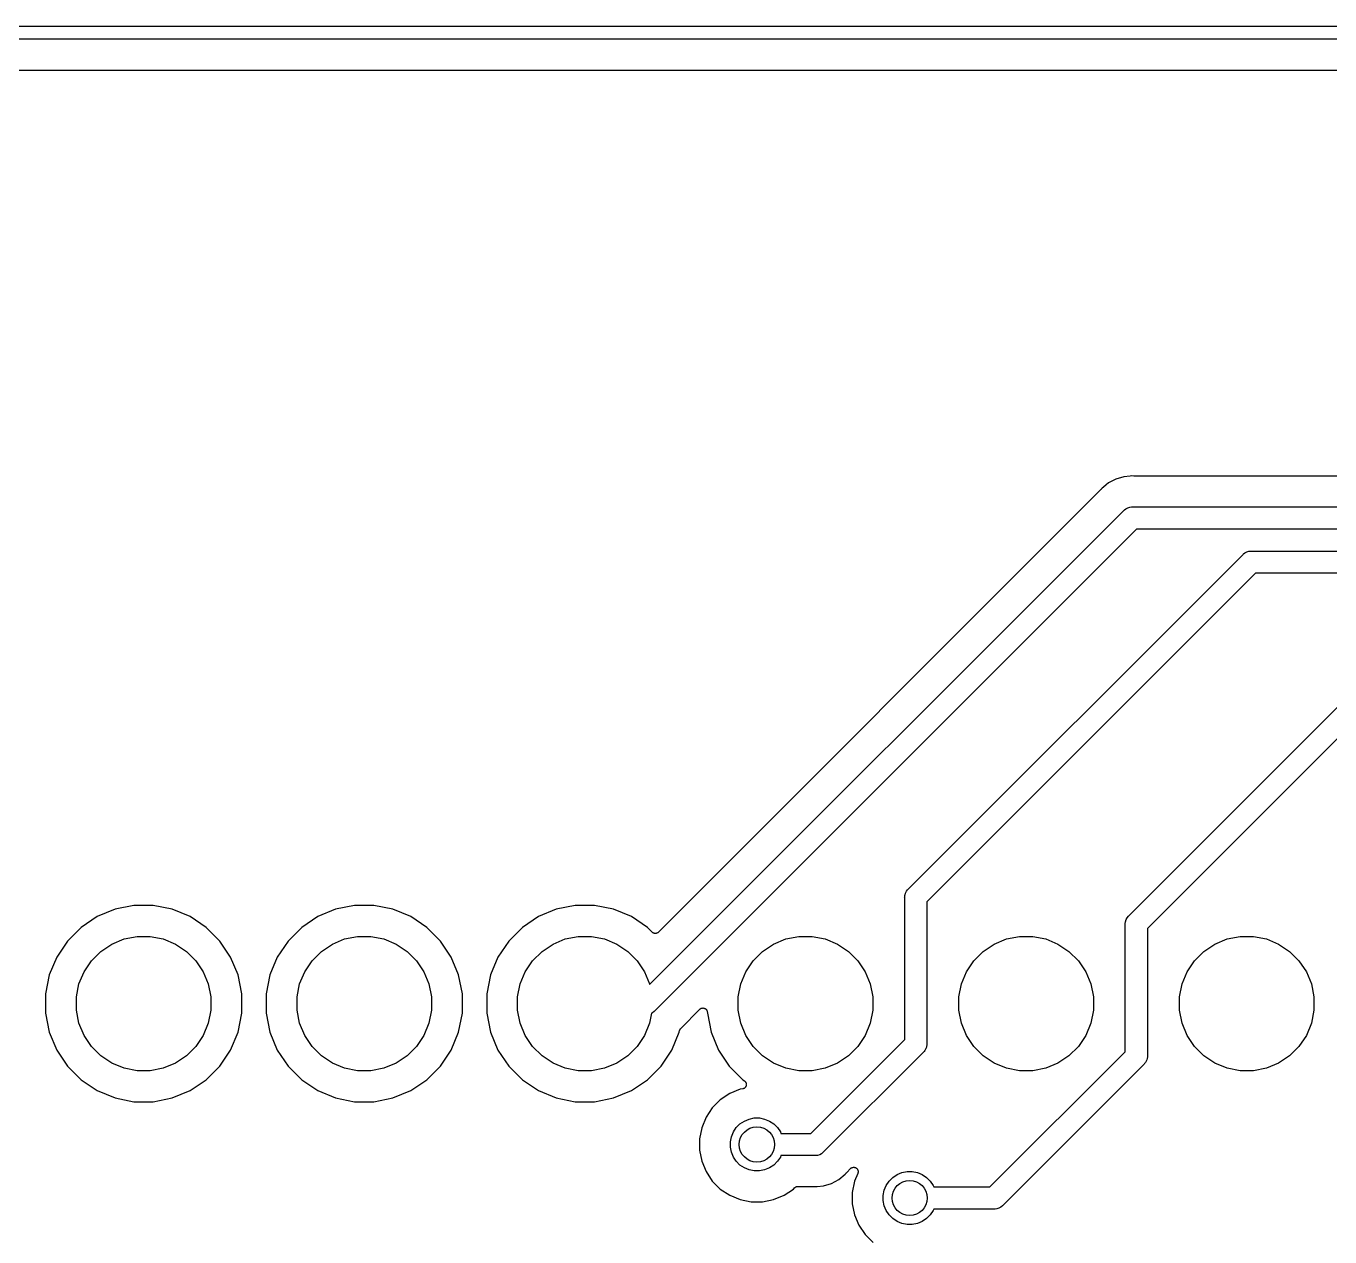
# Model space of a CAD drawing. Extents: x 3.36 to 8.33, y -5.94 to -3.6.
# Drawn here: x 4.17 to 4.752, y -4.14 to -3.599 of the extents above; entities that cross this region are included whole.
import ezdxf

# ---------------------------------------------------------------- set-up
doc = ezdxf.new("R2010")
doc.units = 0
doc.header["$MEASUREMENT"] = 0
doc.layers.add('BLACK', color=7, linetype='CONTINUOUS')

msp = doc.modelspace()

# ---------------------------------------------------------------- linework, layer by layer
at = {"layer": 'BLACK', "linetype": 'CONTINUOUS'}
for p, q in [((3.36629, -3.59941), (8.32663, -3.59941)), ((8.32382, -3.60531), (3.36909, -3.60531)), ((3.38484, -3.61909), (8.30807, -3.61909)), ((4.65188, -3.80415), (4.65074, -3.80509)), ((4.65295, -3.80327), (4.65188, -3.80415)), ((4.65188, -3.80415), (4.65188, -3.80415)), ((4.65619, -3.80154), (4.65295, -3.80327)), ((4.65972, -3.80047), (4.65619, -3.80154)), ((4.66256, -3.80019), (4.65972, -3.80047)), ((4.66339, -3.80011), (4.66256, -3.80019)), ((4.66421, -3.80019), (4.66339, -3.80011)), ((4.66429, -3.80019), (4.66421, -3.80019)), ((4.66437, -3.8002), (4.66429, -3.80019)), ((4.6644, -3.8002), (4.66437, -3.8002)), ((6.56591, -3.8002), (4.6644, -3.8002)), ((4.64944, -3.80639), (4.45215, -4.00369)), ((4.6495, -3.80633), (4.64944, -3.80639)), ((4.64956, -3.80627), (4.6495, -3.80633)), ((4.64957, -3.80625), (4.64956, -3.80627)), ((4.6501, -3.80561), (4.64957, -3.80625)), ((4.65074, -3.80509), (4.6501, -3.80561)), ((4.65074, -3.80509), (4.65074, -3.80509)), ((4.44823, -4.02709), (4.65974, -3.81559)), ((4.65974, -3.81559), (4.65989, -3.8154)), ((4.65989, -3.8154), (4.66008, -3.81525)), ((4.66008, -3.81525), (4.66064, -3.81479)), ((4.66064, -3.81479), (4.66149, -3.81433)), ((4.66149, -3.81433), (4.66242, -3.81405)), ((4.66242, -3.81405), (4.66314, -3.81398)), ((4.66314, -3.81398), (4.66339, -3.81395)), ((4.66314, -3.81398), (4.66314, -3.81398)), ((4.66339, -3.81395), (4.66363, -3.81398)), ((4.66363, -3.81398), (6.56669, -3.81398)), ((4.66542, -3.82382), (4.45036, -4.03888)), ((6.56489, -3.82382), (4.66542, -3.82382)), ((4.56362, -3.98454), (4.71288, -3.83527)), ((4.71288, -3.83527), (4.71304, -3.83509)), ((4.71304, -3.83509), (4.71323, -3.83493)), ((4.71323, -3.83493), (4.71379, -3.83447)), ((4.71379, -3.83447), (4.71464, -3.83401)), ((4.71464, -3.83401), (4.71557, -3.83373)), ((4.71557, -3.83373), (4.71629, -3.83366)), ((4.71629, -3.83366), (4.71653, -3.83364)), ((4.71629, -3.83366), (4.71629, -3.83366)), ((4.71653, -3.83364), (4.71678, -3.83366)), ((4.71678, -3.83366), (6.48795, -3.83366)), ((4.71857, -3.8435), (4.57185, -3.99023)), ((6.48615, -3.8435), (4.71857, -3.8435)), ((4.66205, -3.99635), (4.80442, -3.85397)), ((4.81011, -3.8622), (4.67028, -4.00204)), ((4.56343, -3.98469), (4.56362, -3.98454)), ((4.56198, -3.98819), (4.56201, -3.9879)), ((4.56201, -3.98843), (4.56198, -3.98819)), ((4.56201, -3.9879), (4.56208, -3.98722)), ((4.56201, -4.05165), (4.56201, -3.98843)), ((4.56208, -3.98722), (4.56216, -3.98697)), ((4.56216, -3.98697), (4.56236, -3.9863)), ((4.56236, -3.9863), (4.56282, -3.98544)), ((4.56282, -3.98544), (4.56328, -3.98488)), ((4.56328, -3.98488), (4.56343, -3.98469)), ((4.56328, -3.98488), (4.56328, -3.98488)), ((4.57185, -3.99023), (4.57185, -4.05344)), ((4.20971, -3.99348), (4.20175, -3.99678)), ((4.21817, -3.9918), (4.20971, -3.99348)), ((4.2268, -3.9918), (4.21817, -3.9918)), ((4.23525, -3.99348), (4.2268, -3.9918)), ((4.24322, -3.99678), (4.23525, -3.99348)), ((4.30814, -3.99348), (4.30017, -3.99678)), ((4.3166, -3.9918), (4.30814, -3.99348)), ((4.32522, -3.9918), (4.3166, -3.9918)), ((4.33368, -3.99348), (4.32522, -3.9918)), ((4.34165, -3.99678), (4.33368, -3.99348)), ((4.40656, -3.99348), (4.3986, -3.99678)), ((4.41502, -3.9918), (4.40656, -3.99348)), ((4.42365, -3.9918), (4.41502, -3.9918)), ((4.4321, -3.99348), (4.42365, -3.9918)), ((4.44007, -3.99678), (4.4321, -3.99348)), ((4.19458, -4.00157), (4.18848, -4.00767)), ((4.20175, -3.99678), (4.19458, -4.00157)), ((4.25039, -4.00157), (4.24322, -3.99678)), ((4.25649, -4.00767), (4.25039, -4.00157)), ((4.293, -4.00157), (4.2869, -4.00767)), ((4.30017, -3.99678), (4.293, -4.00157)), ((4.34882, -4.00157), (4.34165, -3.99678)), ((4.35492, -4.00767), (4.34882, -4.00157)), ((4.39143, -4.00157), (4.38533, -4.00767)), ((4.3986, -3.99678), (4.39143, -4.00157)), ((4.44724, -4.00157), (4.44007, -3.99678)), ((4.44936, -4.00369), (4.44724, -4.00157)), ((4.66041, -4), (4.66043, -3.99976)), ((4.66043, -4.00024), (4.66041, -4)), ((4.66043, -3.99976), (4.6605, -3.99904)), ((4.66043, -3.99976), (4.66043, -3.99976)), ((4.66043, -4.05702), (4.66043, -4.00024)), ((4.6605, -3.99904), (4.66079, -3.99811)), ((4.66079, -3.99811), (4.66124, -3.99725)), ((4.66124, -3.99725), (4.66186, -3.9965)), ((4.66186, -3.9965), (4.66205, -3.99635)), ((4.18848, -4.00767), (4.18369, -4.01484)), ((4.20827, -4.00899), (4.21373, -4.00673)), ((4.21373, -4.00673), (4.21953, -4.00557)), ((4.21953, -4.00557), (4.22544, -4.00557)), ((4.22544, -4.00557), (4.23123, -4.00673)), ((4.23123, -4.00673), (4.23669, -4.00899)), ((4.26128, -4.01484), (4.25649, -4.00767)), ((4.2869, -4.00767), (4.28211, -4.01484)), ((4.3067, -4.00899), (4.31216, -4.00673)), ((4.31216, -4.00673), (4.31795, -4.00557)), ((4.31795, -4.00557), (4.32386, -4.00557)), ((4.32386, -4.00557), (4.32966, -4.00673)), ((4.32966, -4.00673), (4.33512, -4.00899)), ((4.35971, -4.01484), (4.35492, -4.00767)), ((4.38533, -4.00767), (4.38054, -4.01484)), ((4.40512, -4.00899), (4.41058, -4.00673)), ((4.41058, -4.00673), (4.41638, -4.00557)), ((4.41638, -4.00557), (4.42229, -4.00557)), ((4.42229, -4.00557), (4.42809, -4.00673)), ((4.42809, -4.00673), (4.43354, -4.00899)), ((4.44951, -4.00381), (4.44936, -4.00369)), ((4.44965, -4.00393), (4.44951, -4.00381)), ((4.44966, -4.00393), (4.44965, -4.00393)), ((4.44965, -4.00393), (4.44965, -4.00393)), ((4.44983, -4.00402), (4.44966, -4.00393)), ((4.44999, -4.00411), (4.44983, -4.00402)), ((4.45, -4.00412), (4.44999, -4.00411)), ((4.44999, -4.00411), (4.44999, -4.00411)), ((4.45018, -4.00417), (4.45, -4.00412)), ((4.45035, -4.00422), (4.45018, -4.00417)), ((4.45036, -4.00423), (4.45035, -4.00422)), ((4.45037, -4.00423), (4.45036, -4.00423)), ((4.45055, -4.00425), (4.45037, -4.00423)), ((4.45073, -4.00427), (4.45055, -4.00425)), ((4.45074, -4.00427), (4.45073, -4.00427)), ((4.45075, -4.00427), (4.45074, -4.00427)), ((4.45093, -4.00425), (4.45075, -4.00427)), ((4.45112, -4.00423), (4.45093, -4.00425)), ((4.45113, -4.00423), (4.45112, -4.00423)), ((4.45112, -4.00423), (4.45112, -4.00423)), ((4.45131, -4.00418), (4.45113, -4.00423)), ((4.45149, -4.00413), (4.45131, -4.00418)), ((4.4515, -4.00412), (4.45149, -4.00412)), ((4.45149, -4.00412), (4.45149, -4.00413)), ((4.45166, -4.00403), (4.4515, -4.00412)), ((4.45183, -4.00395), (4.45166, -4.00403)), ((4.45184, -4.00394), (4.45183, -4.00394)), ((4.45183, -4.00394), (4.45183, -4.00395)), ((4.45199, -4.00382), (4.45184, -4.00394)), ((4.45213, -4.00371), (4.45199, -4.00382)), ((4.45214, -4.0037), (4.45213, -4.00371)), ((4.45215, -4.00369), (4.45214, -4.0037)), ((4.45214, -4.0037), (4.45214, -4.0037)), ((4.45214, -4.0037), (4.45214, -4.0037)), ((4.50355, -4.00899), (4.50901, -4.00673)), ((4.50901, -4.00673), (4.51481, -4.00557)), ((4.51481, -4.00557), (4.52071, -4.00557)), ((4.52071, -4.00557), (4.52651, -4.00673)), ((4.52651, -4.00673), (4.53197, -4.00899)), ((4.60197, -4.00899), (4.60743, -4.00673)), ((4.60743, -4.00673), (4.61323, -4.00557)), ((4.61323, -4.00557), (4.61914, -4.00557)), ((4.61914, -4.00557), (4.62494, -4.00673)), ((4.62494, -4.00673), (4.6304, -4.00899)), ((4.67028, -4.00204), (4.67028, -4.05881)), ((4.7004, -4.00899), (4.70586, -4.00673)), ((4.70586, -4.00673), (4.71166, -4.00557)), ((4.71166, -4.00557), (4.71756, -4.00557)), ((4.71756, -4.00557), (4.72336, -4.00673)), ((4.72336, -4.00673), (4.72882, -4.00899)), ((4.19918, -4.01645), (4.20336, -4.01227)), ((4.20336, -4.01227), (4.20827, -4.00899)), ((4.23669, -4.00899), (4.24161, -4.01227)), ((4.24161, -4.01227), (4.24579, -4.01645)), ((4.29761, -4.01645), (4.30179, -4.01227)), ((4.30179, -4.01227), (4.3067, -4.00899)), ((4.33512, -4.00899), (4.34003, -4.01227)), ((4.34003, -4.01227), (4.34421, -4.01645)), ((4.39603, -4.01645), (4.40021, -4.01227)), ((4.40021, -4.01227), (4.40512, -4.00899)), ((4.43354, -4.00899), (4.43846, -4.01227)), ((4.43846, -4.01227), (4.44264, -4.01645)), ((4.49446, -4.01645), (4.49864, -4.01227)), ((4.49864, -4.01227), (4.50355, -4.00899)), ((4.53197, -4.00899), (4.53688, -4.01227)), ((4.53688, -4.01227), (4.54106, -4.01645)), ((4.59288, -4.01645), (4.59706, -4.01227)), ((4.59706, -4.01227), (4.60197, -4.00899)), ((4.6304, -4.00899), (4.63531, -4.01227)), ((4.63531, -4.01227), (4.63949, -4.01645)), ((4.69131, -4.01645), (4.69549, -4.01227)), ((4.69549, -4.01227), (4.7004, -4.00899)), ((4.72882, -4.00899), (4.73373, -4.01227)), ((4.73373, -4.01227), (4.73791, -4.01645)), ((4.18369, -4.01484), (4.18039, -4.0228)), ((4.1959, -4.02136), (4.19918, -4.01645)), ((4.24579, -4.01645), (4.24907, -4.02136)), ((4.26458, -4.0228), (4.26128, -4.01484)), ((4.28211, -4.01484), (4.27881, -4.0228)), ((4.29432, -4.02136), (4.29761, -4.01645)), ((4.34421, -4.01645), (4.3475, -4.02136)), ((4.36301, -4.0228), (4.35971, -4.01484)), ((4.38054, -4.01484), (4.37724, -4.0228)), ((4.39275, -4.02136), (4.39603, -4.01645)), ((4.44264, -4.01645), (4.44592, -4.02136)), ((4.49117, -4.02136), (4.49446, -4.01645)), ((4.54106, -4.01645), (4.54435, -4.02136)), ((4.5896, -4.02136), (4.59288, -4.01645)), ((4.63949, -4.01645), (4.64277, -4.02136)), ((4.68802, -4.02136), (4.69131, -4.01645)), ((4.73791, -4.01645), (4.7412, -4.02136)), ((4.18039, -4.0228), (4.1787, -4.03126)), ((4.19364, -4.02682), (4.1959, -4.02136)), ((4.24907, -4.02136), (4.25133, -4.02682)), ((4.26626, -4.03126), (4.26458, -4.0228)), ((4.27881, -4.0228), (4.27713, -4.03126)), ((4.29206, -4.02682), (4.29432, -4.02136)), ((4.3475, -4.02136), (4.34976, -4.02682)), ((4.36469, -4.03126), (4.36301, -4.0228)), ((4.37724, -4.0228), (4.37556, -4.03126)), ((4.39049, -4.02682), (4.39275, -4.02136)), ((4.44592, -4.02136), (4.44818, -4.02682)), ((4.48891, -4.02682), (4.49117, -4.02136)), ((4.54435, -4.02136), (4.54661, -4.02682)), ((4.58734, -4.02682), (4.5896, -4.02136)), ((4.64277, -4.02136), (4.64503, -4.02682)), ((4.68576, -4.02682), (4.68802, -4.02136)), ((4.7412, -4.02136), (4.74346, -4.02682)), ((4.19248, -4.03262), (4.19364, -4.02682)), ((4.25133, -4.02682), (4.25248, -4.03262)), ((4.29091, -4.03262), (4.29206, -4.02682)), ((4.34976, -4.02682), (4.35091, -4.03262)), ((4.38933, -4.03262), (4.39049, -4.02682)), ((4.44818, -4.02682), (4.44823, -4.02709)), ((4.48776, -4.03262), (4.48891, -4.02682)), ((4.54661, -4.02682), (4.54776, -4.03262)), ((4.58619, -4.03262), (4.58734, -4.02682)), ((4.64503, -4.02682), (4.64619, -4.03262)), ((4.68461, -4.03262), (4.68576, -4.02682)), ((4.74346, -4.02682), (4.74461, -4.03262)), ((4.1787, -4.03126), (4.1787, -4.03989)), ((4.19248, -4.03853), (4.19248, -4.03262)), ((4.25248, -4.03262), (4.25248, -4.03853)), ((4.26626, -4.03989), (4.26626, -4.03126)), ((4.27713, -4.03126), (4.27713, -4.03989)), ((4.29091, -4.03853), (4.29091, -4.03262)), ((4.35091, -4.03262), (4.35091, -4.03853)), ((4.36469, -4.03989), (4.36469, -4.03126)), ((4.37556, -4.03126), (4.37556, -4.03989)), ((4.38933, -4.03853), (4.38933, -4.03262)), ((4.48776, -4.03853), (4.48776, -4.03262)), ((4.54776, -4.03262), (4.54776, -4.03853)), ((4.58619, -4.03853), (4.58619, -4.03262)), ((4.64619, -4.03262), (4.64619, -4.03853)), ((4.68461, -4.03853), (4.68461, -4.03262)), ((4.74461, -4.03262), (4.74461, -4.03853)), ((4.1787, -4.03989), (4.18039, -4.04834)), ((4.19364, -4.04433), (4.19248, -4.03853)), ((4.25248, -4.03853), (4.25133, -4.04433)), ((4.26458, -4.04834), (4.26626, -4.03989)), ((4.27713, -4.03989), (4.27881, -4.04834)), ((4.29206, -4.04433), (4.29091, -4.03853)), ((4.35091, -4.03853), (4.34976, -4.04433)), ((4.36301, -4.04834), (4.36469, -4.03989)), ((4.37556, -4.03989), (4.37724, -4.04834)), ((4.39049, -4.04433), (4.38933, -4.03853)), ((4.44906, -4.0399), (4.44818, -4.04433)), ((4.44946, -4.03969), (4.44906, -4.0399)), ((4.45021, -4.03907), (4.44946, -4.03969)), ((4.45036, -4.03888), (4.45021, -4.03907)), ((4.46211, -4.04662), (4.47062, -4.03811)), ((4.47062, -4.03811), (4.47063, -4.0381)), ((4.47063, -4.0381), (4.47064, -4.03809)), ((4.47063, -4.0381), (4.47063, -4.0381)), ((4.47063, -4.0381), (4.47063, -4.0381)), ((4.47064, -4.03809), (4.47078, -4.03798)), ((4.47078, -4.03798), (4.47093, -4.03786)), ((4.47093, -4.03786), (4.47094, -4.03785)), ((4.47094, -4.03785), (4.47111, -4.03776)), ((4.47094, -4.03785), (4.47094, -4.03785)), ((4.47111, -4.03776), (4.47127, -4.03768)), ((4.47127, -4.03768), (4.47128, -4.03768)), ((4.47128, -4.03767), (4.47147, -4.03762)), ((4.47128, -4.03768), (4.47128, -4.03767)), ((4.47147, -4.03762), (4.47164, -4.03757)), ((4.47164, -4.03757), (4.47165, -4.03757)), ((4.47165, -4.03757), (4.47184, -4.03755)), ((4.47165, -4.03757), (4.47165, -4.03757)), ((4.47184, -4.03755), (4.47203, -4.03753)), ((4.47203, -4.03753), (4.47203, -4.03753)), ((4.47203, -4.03753), (4.47203, -4.03753)), ((4.47203, -4.03753), (4.47221, -4.03755)), ((4.47221, -4.03755), (4.47241, -4.03757)), ((4.47241, -4.03757), (4.47241, -4.03758)), ((4.47241, -4.03758), (4.47241, -4.03758)), ((4.47241, -4.03758), (4.47259, -4.03763)), ((4.47259, -4.03763), (4.47277, -4.03769)), ((4.47277, -4.03769), (4.47278, -4.03769)), ((4.47278, -4.03769), (4.47278, -4.03769)), ((4.47278, -4.03769), (4.47294, -4.03778)), ((4.47294, -4.03778), (4.47311, -4.03787)), ((4.47311, -4.03787), (4.47312, -4.03787)), ((4.47312, -4.03787), (4.47312, -4.03787)), ((4.47312, -4.03787), (4.47326, -4.03799)), ((4.47326, -4.03799), (4.47341, -4.03812)), ((4.47341, -4.03812), (4.47341, -4.03812)), ((4.47341, -4.03812), (4.47341, -4.03812)), ((4.47341, -4.03812), (4.47353, -4.03827)), ((4.47353, -4.03827), (4.47365, -4.03841)), ((4.47365, -4.03841), (4.47365, -4.03842)), ((4.47365, -4.03842), (4.47366, -4.03842)), ((4.47366, -4.03842), (4.47375, -4.03859)), ((4.47375, -4.03859), (4.47383, -4.03875)), ((4.47383, -4.03875), (4.47383, -4.03876)), ((4.47383, -4.03876), (4.47383, -4.03876)), ((4.47383, -4.03876), (4.47389, -4.03894)), ((4.47389, -4.03894), (4.47394, -4.03912)), ((4.47394, -4.03912), (4.47394, -4.03912)), ((4.47394, -4.03912), (4.47394, -4.03913)), ((4.47394, -4.03913), (4.47396, -4.03932)), ((4.47396, -4.03932), (4.47398, -4.0395)), ((4.47398, -4.0395), (4.47398, -4.03989)), ((4.47398, -4.03989), (4.47566, -4.04834)), ((4.48891, -4.04433), (4.48776, -4.03853)), ((4.54776, -4.03853), (4.54661, -4.04433)), ((4.58734, -4.04433), (4.58619, -4.03853)), ((4.64619, -4.03853), (4.64503, -4.04433)), ((4.68576, -4.04433), (4.68461, -4.03853)), ((4.74461, -4.03853), (4.74346, -4.04433)), ((4.18039, -4.04834), (4.18369, -4.05631)), ((4.1959, -4.04979), (4.19364, -4.04433)), ((4.25133, -4.04433), (4.24907, -4.04979)), ((4.26128, -4.05631), (4.26458, -4.04834)), ((4.27881, -4.04834), (4.28211, -4.05631)), ((4.29432, -4.04979), (4.29206, -4.04433)), ((4.34976, -4.04433), (4.3475, -4.04979)), ((4.35971, -4.05631), (4.36301, -4.04834)), ((4.37724, -4.04834), (4.38054, -4.05631)), ((4.39275, -4.04979), (4.39049, -4.04433)), ((4.44818, -4.04433), (4.44592, -4.04979)), ((4.45813, -4.05631), (4.46143, -4.04834)), ((4.46143, -4.04834), (4.46158, -4.04762)), ((4.46158, -4.0476), (4.46163, -4.04743)), ((4.46158, -4.04762), (4.46158, -4.0476)), ((4.46158, -4.04762), (4.46158, -4.04762)), ((4.46158, -4.04762), (4.46158, -4.04762)), ((4.46158, -4.04762), (4.46158, -4.04762)), ((4.46163, -4.04743), (4.46169, -4.04725)), ((4.46169, -4.04724), (4.4617, -4.04723)), ((4.46169, -4.04725), (4.46169, -4.04724)), ((4.4617, -4.04723), (4.46178, -4.04707)), ((4.46178, -4.04707), (4.46187, -4.04691)), ((4.46187, -4.04691), (4.46188, -4.0469)), ((4.46188, -4.04689), (4.462, -4.04676)), ((4.46188, -4.0469), (4.46188, -4.04689)), ((4.462, -4.04676), (4.46211, -4.04662)), ((4.47566, -4.04834), (4.47896, -4.05631)), ((4.49117, -4.04979), (4.48891, -4.04433)), ((4.54661, -4.04433), (4.54435, -4.04979)), ((4.5896, -4.04979), (4.58734, -4.04433)), ((4.64503, -4.04433), (4.64277, -4.04979)), ((4.68802, -4.04979), (4.68576, -4.04433)), ((4.74346, -4.04433), (4.7412, -4.04979)), ((4.19918, -4.0547), (4.1959, -4.04979)), ((4.24907, -4.04979), (4.24579, -4.0547)), ((4.29761, -4.0547), (4.29432, -4.04979)), ((4.3475, -4.04979), (4.34421, -4.0547)), ((4.39603, -4.0547), (4.39275, -4.04979)), ((4.44592, -4.04979), (4.44264, -4.0547)), ((4.49446, -4.0547), (4.49117, -4.04979)), ((4.52015, -4.0935), (4.56201, -4.05165)), ((4.54435, -4.04979), (4.54106, -4.0547)), ((4.57185, -4.05393), (4.57178, -4.05465)), ((4.57185, -4.05344), (4.57187, -4.05368)), ((4.57187, -4.05368), (4.57185, -4.05393)), ((4.57185, -4.05393), (4.57185, -4.05393)), ((4.59288, -4.0547), (4.5896, -4.04979)), ((4.64277, -4.04979), (4.63949, -4.0547)), ((4.69131, -4.0547), (4.68802, -4.04979)), ((4.7412, -4.04979), (4.73791, -4.0547)), ((4.18369, -4.05631), (4.18848, -4.06348)), ((4.20336, -4.05888), (4.19918, -4.0547)), ((4.20827, -4.06216), (4.20336, -4.05888)), ((4.24161, -4.05888), (4.23669, -4.06216)), ((4.24579, -4.0547), (4.24161, -4.05888)), ((4.25649, -4.06348), (4.26128, -4.05631)), ((4.28211, -4.05631), (4.2869, -4.06348)), ((4.30179, -4.05888), (4.29761, -4.0547)), ((4.3067, -4.06216), (4.30179, -4.05888)), ((4.34003, -4.05888), (4.33512, -4.06216)), ((4.34421, -4.0547), (4.34003, -4.05888)), ((4.35492, -4.06348), (4.35971, -4.05631)), ((4.38054, -4.05631), (4.38533, -4.06348)), ((4.40021, -4.05888), (4.39603, -4.0547)), ((4.40512, -4.06216), (4.40021, -4.05888)), ((4.43846, -4.05888), (4.43354, -4.06216)), ((4.44264, -4.0547), (4.43846, -4.05888)), ((4.45334, -4.06348), (4.45813, -4.05631)), ((4.47896, -4.05631), (4.48375, -4.06348)), ((4.49864, -4.05888), (4.49446, -4.0547)), ((4.50355, -4.06216), (4.49864, -4.05888)), ((4.57024, -4.05734), (4.52584, -4.10173)), ((4.53688, -4.05888), (4.53197, -4.06216)), ((4.54106, -4.0547), (4.53688, -4.05888)), ((4.57043, -4.05718), (4.57024, -4.05734)), ((4.57067, -4.05689), (4.57043, -4.05718)), ((4.57104, -4.05643), (4.57067, -4.05689)), ((4.5715, -4.05558), (4.57104, -4.05643)), ((4.57155, -4.0554), (4.5715, -4.05558)), ((4.57178, -4.05465), (4.57155, -4.0554)), ((4.59706, -4.05888), (4.59288, -4.0547)), ((4.60197, -4.06216), (4.59706, -4.05888)), ((4.60005, -4.1174), (4.66043, -4.05702)), ((4.63531, -4.05888), (4.6304, -4.06216)), ((4.63949, -4.0547), (4.63531, -4.05888)), ((4.6702, -4.06002), (4.67002, -4.06063)), ((4.67028, -4.0593), (4.6702, -4.06002)), ((4.67028, -4.05881), (4.6703, -4.05906)), ((4.6703, -4.05906), (4.67028, -4.0593)), ((4.67028, -4.0593), (4.67028, -4.0593)), ((4.69549, -4.05888), (4.69131, -4.0547)), ((4.7004, -4.06216), (4.69549, -4.05888)), ((4.73373, -4.05888), (4.72882, -4.06216)), ((4.73791, -4.0547), (4.73373, -4.05888)), ((4.18848, -4.06348), (4.19458, -4.06958)), ((4.21373, -4.06442), (4.20827, -4.06216)), ((4.21953, -4.06557), (4.21373, -4.06442)), ((4.22544, -4.06557), (4.21953, -4.06557)), ((4.23123, -4.06442), (4.22544, -4.06557)), ((4.23669, -4.06216), (4.23123, -4.06442)), ((4.25039, -4.06958), (4.25649, -4.06348)), ((4.2869, -4.06348), (4.293, -4.06958)), ((4.31216, -4.06442), (4.3067, -4.06216)), ((4.31795, -4.06557), (4.31216, -4.06442)), ((4.32386, -4.06557), (4.31795, -4.06557)), ((4.32966, -4.06442), (4.32386, -4.06557)), ((4.33512, -4.06216), (4.32966, -4.06442)), ((4.34882, -4.06958), (4.35492, -4.06348)), ((4.38533, -4.06348), (4.39143, -4.06958)), ((4.41058, -4.06442), (4.40512, -4.06216)), ((4.41638, -4.06557), (4.41058, -4.06442)), ((4.42229, -4.06557), (4.41638, -4.06557)), ((4.42809, -4.06442), (4.42229, -4.06557)), ((4.43354, -4.06216), (4.42809, -4.06442)), ((4.44724, -4.06958), (4.45334, -4.06348)), ((4.48375, -4.06348), (4.48985, -4.06958)), ((4.50901, -4.06442), (4.50355, -4.06216)), ((4.51481, -4.06557), (4.50901, -4.06442)), ((4.52071, -4.06557), (4.51481, -4.06557)), ((4.52651, -4.06442), (4.52071, -4.06557)), ((4.53197, -4.06216), (4.52651, -4.06442)), ((4.60743, -4.06442), (4.60197, -4.06216)), ((4.66866, -4.06271), (4.60574, -4.12563)), ((4.61323, -4.06557), (4.60743, -4.06442)), ((4.61914, -4.06557), (4.61323, -4.06557)), ((4.62494, -4.06442), (4.61914, -4.06557)), ((4.6304, -4.06216), (4.62494, -4.06442)), ((4.66885, -4.06255), (4.66866, -4.06271)), ((4.66901, -4.06236), (4.66885, -4.06255)), ((4.66947, -4.0618), (4.66901, -4.06236)), ((4.66992, -4.06095), (4.66947, -4.0618)), ((4.67002, -4.06063), (4.66992, -4.06095)), ((4.70586, -4.06442), (4.7004, -4.06216)), ((4.71166, -4.06557), (4.70586, -4.06442)), ((4.71756, -4.06557), (4.71166, -4.06557)), ((4.72336, -4.06442), (4.71756, -4.06557)), ((4.72882, -4.06216), (4.72336, -4.06442)), ((4.19458, -4.06958), (4.20175, -4.07437)), ((4.24322, -4.07437), (4.25039, -4.06958)), ((4.293, -4.06958), (4.30017, -4.07437)), ((4.34165, -4.07437), (4.34882, -4.06958)), ((4.39143, -4.06958), (4.3986, -4.07437)), ((4.44007, -4.07437), (4.44724, -4.06958)), ((4.48985, -4.06958), (4.4905, -4.07001)), ((4.4905, -4.07001), (4.49052, -4.07002)), ((4.49052, -4.07002), (4.49052, -4.07003)), ((4.49052, -4.07003), (4.49052, -4.07003)), ((4.49052, -4.07003), (4.49052, -4.07003)), ((4.49052, -4.07003), (4.49067, -4.07015)), ((4.49067, -4.07015), (4.49081, -4.07027)), ((4.49081, -4.07027), (4.49081, -4.07027)), ((4.49081, -4.07027), (4.49082, -4.07028)), ((4.49082, -4.07028), (4.49093, -4.07042)), ((4.49093, -4.07042), (4.49105, -4.07057)), ((4.49105, -4.07057), (4.49105, -4.07057)), ((4.49105, -4.07057), (4.49106, -4.07058)), ((4.49106, -4.07058), (4.49114, -4.07074)), ((4.49114, -4.07074), (4.49123, -4.07091)), ((4.49123, -4.07091), (4.49123, -4.07091)), ((4.49123, -4.07091), (4.49123, -4.07092)), ((4.49123, -4.07092), (4.49129, -4.0711)), ((4.49129, -4.0711), (4.49134, -4.07128)), ((4.49134, -4.07128), (4.49134, -4.07128)), ((4.49134, -4.07128), (4.49134, -4.07129)), ((4.49134, -4.07129), (4.49136, -4.07146)), ((4.49136, -4.07146), (4.49137, -4.07166)), ((4.49137, -4.07167), (4.49136, -4.07184)), ((4.49137, -4.07166), (4.49137, -4.07167)), ((4.49137, -4.07167), (4.49137, -4.07167)), ((4.20175, -4.07437), (4.20971, -4.07767)), ((4.23525, -4.07767), (4.24322, -4.07437)), ((4.30017, -4.07437), (4.30814, -4.07767)), ((4.33368, -4.07767), (4.34165, -4.07437)), ((4.3986, -4.07437), (4.40656, -4.07767)), ((4.4321, -4.07767), (4.44007, -4.07437)), ((4.48394, -4.07575), (4.47975, -4.07855)), ((4.4886, -4.07382), (4.48394, -4.07575)), ((4.48979, -4.07358), (4.4886, -4.07382)), ((4.48997, -4.07353), (4.48979, -4.07358)), ((4.49015, -4.07347), (4.48997, -4.07353)), ((4.49016, -4.07347), (4.49015, -4.07347)), ((4.49015, -4.07347), (4.49015, -4.07347)), ((4.49033, -4.07338), (4.49016, -4.07347)), ((4.49049, -4.07329), (4.49033, -4.07338)), ((4.4905, -4.07329), (4.49049, -4.07329)), ((4.49049, -4.07329), (4.49049, -4.07329)), ((4.49064, -4.07317), (4.4905, -4.07329)), ((4.49079, -4.07305), (4.49064, -4.07317)), ((4.49092, -4.0729), (4.49079, -4.07305)), ((4.49079, -4.07305), (4.49079, -4.07305)), ((4.49079, -4.07305), (4.49079, -4.07305)), ((4.49104, -4.07276), (4.49092, -4.0729)), ((4.49113, -4.07257), (4.49104, -4.07275)), ((4.49104, -4.07275), (4.49104, -4.07275)), ((4.49104, -4.07275), (4.49104, -4.07276)), ((4.49122, -4.07242), (4.49113, -4.07257)), ((4.49128, -4.07222), (4.49122, -4.07241)), ((4.49122, -4.07241), (4.49122, -4.07241)), ((4.49122, -4.07241), (4.49122, -4.07242)), ((4.49133, -4.07205), (4.49128, -4.07222)), ((4.49134, -4.07204), (4.49133, -4.07205)), ((4.49133, -4.07205), (4.49133, -4.07205)), ((4.49136, -4.07184), (4.49134, -4.07204)), ((4.20971, -4.07767), (4.21817, -4.07935)), ((4.21817, -4.07935), (4.2268, -4.07935)), ((4.2268, -4.07935), (4.23525, -4.07767)), ((4.30814, -4.07767), (4.3166, -4.07935)), ((4.3166, -4.07935), (4.32522, -4.07935)), ((4.32522, -4.07935), (4.33368, -4.07767)), ((4.40656, -4.07767), (4.41502, -4.07935)), ((4.41502, -4.07935), (4.42365, -4.07935)), ((4.42365, -4.07935), (4.4321, -4.07767)), ((4.47619, -4.08211), (4.47338, -4.0863)), ((4.47975, -4.07855), (4.47619, -4.08211)), ((4.47338, -4.0863), (4.47146, -4.09096)), ((4.48689, -4.0909), (4.48853, -4.08925)), ((4.48853, -4.08925), (4.49047, -4.08796)), ((4.49047, -4.08796), (4.49262, -4.08707)), ((4.49262, -4.08707), (4.4949, -4.08661)), ((4.4949, -4.08661), (4.49723, -4.08661)), ((4.49723, -4.08661), (4.49951, -4.08707)), ((4.49951, -4.08707), (4.50166, -4.08796)), ((4.50166, -4.08796), (4.50359, -4.08925)), ((4.50359, -4.08925), (4.50524, -4.0909)), ((4.47146, -4.09096), (4.47047, -4.0959)), ((4.48425, -4.09726), (4.48471, -4.09498)), ((4.48471, -4.09498), (4.4856, -4.09283)), ((4.4856, -4.09283), (4.48689, -4.0909)), ((4.50524, -4.0909), (4.50653, -4.09283)), ((4.50653, -4.09283), (4.50681, -4.0935)), ((4.50681, -4.0935), (4.52015, -4.0935)), ((4.47047, -4.0959), (4.47047, -4.10095)), ((4.48425, -4.09959), (4.48425, -4.09726)), ((4.48471, -4.10187), (4.48425, -4.09959)), ((4.47047, -4.10095), (4.47146, -4.10589)), ((4.47146, -4.10589), (4.47338, -4.11055)), ((4.4856, -4.10402), (4.48471, -4.10187)), ((4.48689, -4.10595), (4.4856, -4.10402)), ((4.48853, -4.1076), (4.48689, -4.10595)), ((4.50524, -4.10595), (4.50359, -4.1076)), ((4.50653, -4.10402), (4.50524, -4.10595)), ((4.50681, -4.10335), (4.50653, -4.10402)), ((4.52195, -4.10335), (4.50681, -4.10335)), ((4.52219, -4.10337), (4.52195, -4.10335)), ((4.52243, -4.10335), (4.52219, -4.10337)), ((4.52315, -4.10328), (4.52243, -4.10335)), ((4.52243, -4.10335), (4.52243, -4.10335)), ((4.52408, -4.10299), (4.52315, -4.10328)), ((4.52494, -4.10254), (4.52408, -4.10299)), ((4.52569, -4.10192), (4.52494, -4.10254)), ((4.52584, -4.10173), (4.52569, -4.10192)), ((4.47338, -4.11055), (4.47619, -4.11474)), ((4.49047, -4.10889), (4.48853, -4.1076)), ((4.49262, -4.10978), (4.49047, -4.10889)), ((4.4949, -4.11024), (4.49262, -4.10978)), ((4.49723, -4.11024), (4.4949, -4.11024)), ((4.49951, -4.10978), (4.49723, -4.11024)), ((4.50166, -4.10889), (4.49951, -4.10978)), ((4.50359, -4.1076), (4.50166, -4.10889)), ((4.53263, -4.11405), (4.53548, -4.11171)), ((4.53548, -4.11171), (4.536, -4.11107)), ((4.536, -4.11107), (4.53602, -4.11105)), ((4.53602, -4.11105), (4.53608, -4.11099)), ((4.53608, -4.11099), (4.53613, -4.11093)), ((4.53613, -4.11093), (4.53788, -4.10918)), ((4.53788, -4.10918), (4.5379, -4.10916)), ((4.5379, -4.10916), (4.53805, -4.10904)), ((4.53805, -4.10904), (4.5382, -4.10892)), ((4.5382, -4.10892), (4.53837, -4.10883)), ((4.5382, -4.10892), (4.5382, -4.10892)), ((4.5382, -4.10892), (4.5382, -4.10892)), ((4.53837, -4.10883), (4.53854, -4.10874)), ((4.53854, -4.10874), (4.53874, -4.10869)), ((4.53854, -4.10874), (4.53854, -4.10874)), ((4.53854, -4.10874), (4.53854, -4.10874)), ((4.53874, -4.10869), (4.53891, -4.10864)), ((4.53891, -4.10864), (4.53911, -4.10862)), ((4.53891, -4.10864), (4.53891, -4.10864)), ((4.53891, -4.10864), (4.53891, -4.10864)), ((4.53911, -4.10862), (4.53929, -4.1086)), ((4.53929, -4.1086), (4.53929, -4.1086)), ((4.53929, -4.1086), (4.53929, -4.1086)), ((4.53929, -4.1086), (4.53948, -4.10862)), ((4.53948, -4.10862), (4.53967, -4.10864)), ((4.54109, -4.11132), (4.53963, -4.11486)), ((4.53967, -4.10864), (4.53968, -4.10864)), ((4.53968, -4.10864), (4.53968, -4.10864)), ((4.53968, -4.10864), (4.53985, -4.1087)), ((4.53985, -4.1087), (4.54004, -4.10876)), ((4.54004, -4.10876), (4.54004, -4.10876)), ((4.54004, -4.10876), (4.54004, -4.10876)), ((4.54004, -4.10876), (4.5402, -4.10885)), ((4.5402, -4.10885), (4.54038, -4.10894)), ((4.54038, -4.10894), (4.54038, -4.10894)), ((4.54038, -4.10894), (4.54038, -4.10894)), ((4.54038, -4.10894), (4.54053, -4.10906)), ((4.54053, -4.10906), (4.54067, -4.10919)), ((4.54067, -4.10919), (4.54067, -4.10919)), ((4.54067, -4.10919), (4.54068, -4.10919)), ((4.54068, -4.10919), (4.5408, -4.10934)), ((4.5408, -4.10934), (4.54092, -4.10948)), ((4.54092, -4.10948), (4.54092, -4.10949)), ((4.54092, -4.10949), (4.54092, -4.10949)), ((4.54092, -4.10949), (4.541, -4.10965)), ((4.541, -4.10965), (4.5411, -4.10982)), ((4.54115, -4.11113), (4.54109, -4.11132)), ((4.5411, -4.10982), (4.5411, -4.10983)), ((4.5411, -4.10983), (4.5411, -4.10983)), ((4.5411, -4.10983), (4.54115, -4.11)), ((4.54115, -4.11), (4.54121, -4.11019)), ((4.5412, -4.11096), (4.54115, -4.11113)), ((4.54122, -4.11077), (4.5412, -4.11096)), ((4.5412, -4.11096), (4.5412, -4.11096)), ((4.5412, -4.11096), (4.5412, -4.11096)), ((4.54121, -4.11019), (4.54121, -4.11019)), ((4.54121, -4.11019), (4.54121, -4.11019)), ((4.54121, -4.11019), (4.54123, -4.11039)), ((4.54124, -4.11058), (4.54122, -4.11077)), ((4.54123, -4.11039), (4.54124, -4.11057)), ((4.54124, -4.11057), (4.54124, -4.11058)), ((4.54124, -4.11058), (4.54124, -4.11058)), ((4.55671, -4.11315), (4.55864, -4.11186)), ((4.55864, -4.11186), (4.56079, -4.11097)), ((4.56079, -4.11097), (4.56307, -4.11051)), ((4.56307, -4.11051), (4.5654, -4.11051)), ((4.5654, -4.11051), (4.56768, -4.11097)), ((4.56768, -4.11097), (4.56983, -4.11186)), ((4.56983, -4.11186), (4.57176, -4.11315)), ((4.47619, -4.11474), (4.47975, -4.1183)), ((4.47975, -4.1183), (4.48394, -4.1211)), ((4.50818, -4.1211), (4.51238, -4.1183)), ((4.51238, -4.1183), (4.51298, -4.1177)), ((4.51298, -4.1177), (4.513, -4.11768)), ((4.51298, -4.1177), (4.51298, -4.1177)), ((4.51298, -4.1177), (4.51298, -4.1177)), ((4.51298, -4.1177), (4.51298, -4.1177)), ((4.513, -4.11768), (4.51314, -4.11757)), ((4.51314, -4.11757), (4.51328, -4.11745)), ((4.51328, -4.11745), (4.51329, -4.11745)), ((4.51329, -4.11745), (4.5133, -4.11744)), ((4.5133, -4.11744), (4.51346, -4.11736)), ((4.51346, -4.11736), (4.51362, -4.11727)), ((4.51362, -4.11727), (4.51363, -4.11727)), ((4.51363, -4.11727), (4.51364, -4.11727)), ((4.51364, -4.11727), (4.51381, -4.11722)), ((4.51381, -4.11722), (4.51399, -4.11716)), ((4.51399, -4.11716), (4.514, -4.11716)), ((4.514, -4.11716), (4.51401, -4.11716)), ((4.51401, -4.11716), (4.51419, -4.11714)), ((4.51419, -4.11714), (4.51437, -4.11713)), ((4.51437, -4.11713), (4.52117, -4.11713)), ((4.52117, -4.11713), (4.5212, -4.11713)), ((4.5212, -4.11713), (4.52128, -4.11714)), ((4.52128, -4.11714), (4.52137, -4.11714)), ((4.52137, -4.11714), (4.52219, -4.11722)), ((4.52219, -4.11722), (4.52301, -4.11714)), ((4.52301, -4.11714), (4.52585, -4.11686)), ((4.52301, -4.11714), (4.52301, -4.11714)), ((4.52585, -4.11686), (4.52938, -4.11579)), ((4.52938, -4.11579), (4.53263, -4.11405)), ((4.53963, -4.11486), (4.53865, -4.1198)), ((4.55288, -4.11888), (4.55377, -4.11673)), ((4.55377, -4.11673), (4.55506, -4.11479)), ((4.55506, -4.11479), (4.55671, -4.11315)), ((4.57176, -4.11315), (4.57341, -4.11479)), ((4.57341, -4.11479), (4.5747, -4.11673)), ((4.5747, -4.11673), (4.57498, -4.1174)), ((4.57498, -4.1174), (4.60005, -4.1174)), ((4.48394, -4.1211), (4.4886, -4.12303)), ((4.4886, -4.12303), (4.49354, -4.12402)), ((4.49354, -4.12402), (4.49858, -4.12402)), ((4.49858, -4.12402), (4.50353, -4.12303)), ((4.50353, -4.12303), (4.50818, -4.1211)), ((4.53865, -4.1198), (4.53865, -4.12484)), ((4.55242, -4.12116), (4.55288, -4.11888)), ((4.55242, -4.12349), (4.55242, -4.12116)), ((4.55288, -4.12577), (4.55242, -4.12349)), ((4.53865, -4.12484), (4.53963, -4.12979)), ((4.53963, -4.12979), (4.54156, -4.13444)), ((4.55377, -4.12792), (4.55288, -4.12577)), ((4.55506, -4.12985), (4.55377, -4.12792)), ((4.55671, -4.1315), (4.55506, -4.12985)), ((4.57341, -4.12985), (4.57176, -4.1315)), ((4.5747, -4.12792), (4.57341, -4.12985)), ((4.57498, -4.12724), (4.5747, -4.12792)), ((4.60185, -4.12724), (4.57498, -4.12724)), ((4.60209, -4.12727), (4.60185, -4.12724)), ((4.60233, -4.12724), (4.60209, -4.12727)), ((4.60305, -4.12717), (4.60233, -4.12724)), ((4.60233, -4.12724), (4.60233, -4.12724)), ((4.60398, -4.12689), (4.60305, -4.12717)), ((4.60483, -4.12643), (4.60398, -4.12689)), ((4.60558, -4.12582), (4.60483, -4.12643)), ((4.60574, -4.12563), (4.60558, -4.12582)), ((4.54156, -4.13444), (4.54436, -4.13864)), ((4.55864, -4.13279), (4.55671, -4.1315)), ((4.56079, -4.13368), (4.55864, -4.13279)), ((4.56307, -4.13413), (4.56079, -4.13368)), ((4.5654, -4.13413), (4.56307, -4.13413)), ((4.56768, -4.13368), (4.5654, -4.13413)), ((4.56983, -4.13279), (4.56768, -4.13368)), ((4.57176, -4.1315), (4.56983, -4.13279)), ((4.54436, -4.13864), (4.54792, -4.1422))]:
    msp.add_line(p, q, dxfattribs=at)
at = {"layer": 'BLACK'}
for centre in [(4.49606, -4.09843), (4.56424, -4.12232)]:
    msp.add_circle(centre, 0.00787, dxfattribs=at)

doc.saveas('drawing.dxf')
